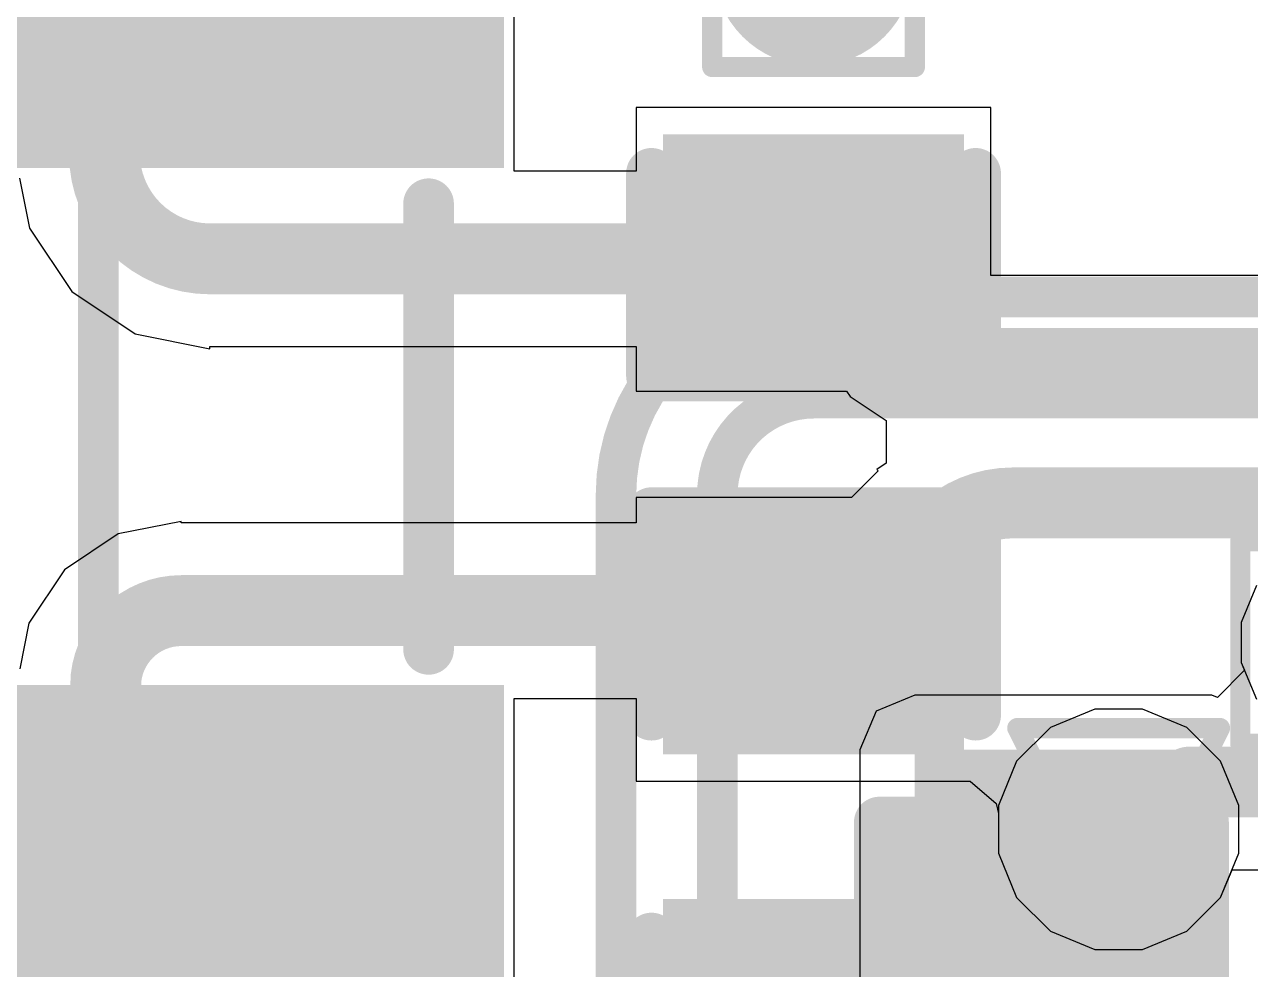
# Model space of a CAD drawing. Header units: inches. Extents: x -6 to 284, y -12 to 154.
# Drawn here: x 32.189 to 35.263, y 1.027 to 3.397 of the extents above; entities that cross this region are included whole.
import ezdxf

# ---------------------------------------------------------------- set-up
doc = ezdxf.new("R2010")
doc.units = ezdxf.units.IN
for name, color, linetype in [('Bottom Layer', 5, 'Continuous'), ('Bottom Overlay', 54, 'Continuous'), ('Bottom Paste', 16, 'Continuous'), ('Bottom Solder', 6, 'Continuous'), ('Drill Drawing', 1, 'Continuous'), ('GND-1', 16, 'Continuous'), ('GND-2', 90, 'Continuous'), ('GND-3', 216, 'Continuous'), ('GND-4', 54, 'Continuous'), ('PWR-1', 156, 'Continuous'), ('PWR-2', 130, 'Continuous'), ('Signal L1', 76, 'Continuous'), ('Signal L2', 6, 'Continuous'), ('Top Layer', 1, 'Continuous'), ('Top Overlay', 2, 'Continuous'), ('Top Paste', 8, 'Continuous'), ('Top Solder', 216, 'Continuous'), ('Via Holes', 16, 'Continuous')]:
    doc.layers.add(name, color=color, linetype=linetype)

# ---------------------------------------------------------------- blocks, each defined once
blk = doc.blocks.new('SMD3215_2P_B_124')
at = {"layer": 'Bottom Layer'}
for points in [[(-1.75000285, 0.8999994699999999), (-0.75000231, 0.8999994699999999), (-0.75000231, -0.8999994699999999), (-1.75000285, -0.8999994699999999)], [(0.75000231, 0.8999994699999999), (1.75000285, 0.8999994699999999), (1.75000285, -0.8999994699999999), (0.75000231, -0.8999994699999999)]]:
    blk.add_hatch(color=5, dxfattribs=at).paths.add_polyline_path(points)
at = {"layer": 'Bottom Paste'}
for points in [[(-1.75000285, 0.8999994699999999), (-0.75000231, 0.8999994699999999), (-0.75000231, -0.8999994699999999), (-1.75000285, -0.8999994699999999)], [(0.75000231, 0.8999994699999999), (1.75000285, 0.8999994699999999), (1.75000285, -0.8999994699999999), (0.75000231, -0.8999994699999999)]]:
    blk.add_hatch(color=16, dxfattribs=at).paths.add_polyline_path(points)
at = {"layer": 'Bottom Solder'}
for points in [[(-1.85160285, 1.00159947), (-0.6484023099999999, 1.00159947), (-0.6484023099999999, -1.00159947), (-1.85160285, -1.00159947)], [(0.6484023099999999, 1.00159947), (1.85160285, 1.00159947), (1.85160285, -1.00159947), (0.6484023099999999, -1.00159947)]]:
    blk.add_hatch(color=6, dxfattribs=at).paths.add_polyline_path(points)
at = {"layer": 'Bottom Overlay'}
for points in [[(-0.5588, 0.8128, 0.127, 0.127, 0), (0.5588, 0.8128, 0.127, 0.127, 0)], [(-0.5588, -0.8128, 0.127, 0.127, 0), (0.5588, -0.8128, 0.127, 0.127, 0)]]:
    blk.add_lwpolyline(points, format="xyseb", dxfattribs=at)
for points in [[(-0.5905499999999999, 0.8128, 0.0635, 0.0635, 1), (-0.52705, 0.8128, 0.0635, 0.0635, 1)], [(0.52705, 0.8128, 0.0635, 0.0635, 1), (0.5905499999999999, 0.8128, 0.0635, 0.0635, 1)], [(-0.5905499999999999, -0.8128, 0.0635, 0.0635, 1), (-0.52705, -0.8128, 0.0635, 0.0635, 1)], [(0.52705, -0.8128, 0.0635, 0.0635, 1), (0.5905499999999999, -0.8128, 0.0635, 0.0635, 1)]]:
    blk.add_lwpolyline(points, format="xyseb", close=True, dxfattribs=at)
blk = doc.blocks.new('C___0402_455')
at = {"layer": 'Top Layer'}
for points in [[(-0.6985, -0.3175), (-0.6985, 0.3174999999999999), (-0.2413000000000001, 0.3175), (-0.2412999999999999, -0.3174999999999999)], [(0.2413000000000001, -0.3175), (0.2412999999999999, 0.3174999999999999), (0.6985, 0.3175), (0.6985, -0.3174999999999999)]]:
    blk.add_hatch(color=1, dxfattribs=at).paths.add_polyline_path(points)
at = {"layer": 'Top Paste'}
for points in [[(-0.6985, -0.3175), (-0.6985, 0.3174999999999999), (-0.2413000000000001, 0.3175), (-0.2412999999999999, -0.3174999999999999)], [(0.2413000000000001, -0.3175), (0.2412999999999999, 0.3174999999999999), (0.6985, 0.3175), (0.6985, -0.3174999999999999)]]:
    blk.add_hatch(color=8, dxfattribs=at).paths.add_polyline_path(points)
at = {"layer": 'Top Solder'}
for points in [[(-0.7584998799999999, -0.3774998800000001), (-0.7584998799999999, 0.3774998799999999), (-0.1813001200000001, 0.3774998800000001), (-0.1813001199999999, -0.3774998799999999)], [(0.1813001200000001, -0.3774998800000001), (0.1813001199999999, 0.3774998799999999), (0.7584998799999999, 0.3774998800000001), (0.7584998799999999, -0.3774998799999999)]]:
    blk.add_hatch(color=216, dxfattribs=at).paths.add_polyline_path(points)
at = {"layer": 'Top Overlay'}
for points in [[(-0.2794, 0.4064, 0.127, 0.127, 0), (-0.7874, 0.4064, 0.127, 0.127, 0)], [(-0.7874, -0.4064, 0.127, 0.127, 0), (-0.7874, 0.4064, 0.127, 0.127, 0)], [(0.7874, 0.4064, 0.127, 0.127, 0), (0.2794, 0.4064, 0.127, 0.127, 0)], [(0.7874, -0.4064, 0.127, 0.127, 0), (0.7874, 0.4064, 0.127, 0.127, 0)], [(-0.2794, -0.4064, 0.127, 0.127, 0), (-0.7874, -0.4064, 0.127, 0.127, 0)], [(0.7874, -0.4064, 0.127, 0.127, 0), (0.2794, -0.4064, 0.127, 0.127, 0)]]:
    blk.add_lwpolyline(points, format="xyseb", dxfattribs=at)
for points in [[(-0.8191499999999999, 0.4064, 0.0635, 0.0635, 1), (-0.7556499999999999, 0.4064, 0.0635, 0.0635, 1)], [(-0.8191499999999999, 0.4064, 0.0635, 0.0635, 1), (-0.7556499999999999, 0.4064, 0.0635, 0.0635, 1)], [(-0.31115, 0.4064, 0.0635, 0.0635, 1), (-0.24765, 0.4064, 0.0635, 0.0635, 1)], [(0.24765, 0.4064, 0.0635, 0.0635, 1), (0.31115, 0.4064, 0.0635, 0.0635, 1)], [(0.7556499999999999, 0.4064, 0.0635, 0.0635, 1), (0.8191499999999999, 0.4064, 0.0635, 0.0635, 1)], [(0.7556499999999999, 0.4064, 0.0635, 0.0635, 1), (0.8191499999999999, 0.4064, 0.0635, 0.0635, 1)], [(-0.8191499999999999, -0.4064, 0.0635, 0.0635, 1), (-0.7556499999999999, -0.4064, 0.0635, 0.0635, 1)], [(-0.8191499999999999, -0.4064, 0.0635, 0.0635, 1), (-0.7556499999999999, -0.4064, 0.0635, 0.0635, 1)], [(-0.31115, -0.4064, 0.0635, 0.0635, 1), (-0.24765, -0.4064, 0.0635, 0.0635, 1)], [(0.24765, -0.4064, 0.0635, 0.0635, 1), (0.31115, -0.4064, 0.0635, 0.0635, 1)], [(0.7556499999999999, -0.4064, 0.0635, 0.0635, 1), (0.8191499999999999, -0.4064, 0.0635, 0.0635, 1)], [(0.7556499999999999, -0.4064, 0.0635, 0.0635, 1), (0.8191499999999999, -0.4064, 0.0635, 0.0635, 1)]]:
    blk.add_lwpolyline(points, format="xyseb", close=True, dxfattribs=at)
blk = doc.blocks.new('C___0402_B_462')
at = {"layer": 'Bottom Layer'}
for points in [[(-0.2413, 0.3175), (-0.2412999999999999, -0.3175), (-0.6985, -0.3175), (-0.6985, 0.3175)], [(0.6985, 0.3175), (0.6985, -0.3175), (0.2413, -0.3175), (0.2412999999999999, 0.3175)]]:
    blk.add_hatch(color=5, dxfattribs=at).paths.add_polyline_path(points)
at = {"layer": 'Bottom Paste'}
for points in [[(-0.2413, 0.3175), (-0.2412999999999999, -0.3175), (-0.6985, -0.3175), (-0.6985, 0.3175)], [(0.6985, 0.3175), (0.6985, -0.3175), (0.2413, -0.3175), (0.2412999999999999, 0.3175)]]:
    blk.add_hatch(color=16, dxfattribs=at).paths.add_polyline_path(points)
at = {"layer": 'Bottom Solder'}
for points in [[(-0.18130012, 0.37749988), (-0.18130012, -0.37749988), (-0.7584998799999999, -0.37749988), (-0.7584998799999999, 0.37749988)], [(0.7584998799999999, 0.37749988), (0.7584998799999999, -0.37749988), (0.18130012, -0.37749988), (0.18130012, 0.37749988)]]:
    blk.add_hatch(color=6, dxfattribs=at).paths.add_polyline_path(points)
at = {"layer": 'Bottom Overlay'}
for points in [[(-0.2794, 0.4064, 0.127, 0.127, 0), (-0.7874, 0.4064, 0.127, 0.127, 0)], [(-0.7874, -0.4064, 0.127, 0.127, 0), (-0.7874, 0.4064, 0.127, 0.127, 0)], [(0.7874, 0.4064, 0.127, 0.127, 0), (0.2794, 0.4064, 0.127, 0.127, 0)], [(0.7874, -0.4064, 0.127, 0.127, 0), (0.7874, 0.4064, 0.127, 0.127, 0)], [(-0.2794, -0.4064, 0.127, 0.127, 0), (-0.7874, -0.4064, 0.127, 0.127, 0)], [(0.7874, -0.4064, 0.127, 0.127, 0), (0.2794, -0.4064, 0.127, 0.127, 0)]]:
    blk.add_lwpolyline(points, format="xyseb", dxfattribs=at)
for points in [[(-0.8191499999999999, 0.4064, 0.0635, 0.0635, 1), (-0.7556499999999999, 0.4064, 0.0635, 0.0635, 1)], [(-0.8191499999999999, 0.4064, 0.0635, 0.0635, 1), (-0.7556499999999999, 0.4064, 0.0635, 0.0635, 1)], [(-0.31115, 0.4064, 0.0635, 0.0635, 1), (-0.24765, 0.4064, 0.0635, 0.0635, 1)], [(0.24765, 0.4064, 0.0635, 0.0635, 1), (0.31115, 0.4064, 0.0635, 0.0635, 1)], [(0.7556499999999999, 0.4064, 0.0635, 0.0635, 1), (0.8191499999999999, 0.4064, 0.0635, 0.0635, 1)], [(0.7556499999999999, 0.4064, 0.0635, 0.0635, 1), (0.8191499999999999, 0.4064, 0.0635, 0.0635, 1)], [(-0.8191499999999999, -0.4064, 0.0635, 0.0635, 1), (-0.7556499999999999, -0.4064, 0.0635, 0.0635, 1)], [(-0.8191499999999999, -0.4064, 0.0635, 0.0635, 1), (-0.7556499999999999, -0.4064, 0.0635, 0.0635, 1)], [(-0.31115, -0.4064, 0.0635, 0.0635, 1), (-0.24765, -0.4064, 0.0635, 0.0635, 1)], [(0.24765, -0.4064, 0.0635, 0.0635, 1), (0.31115, -0.4064, 0.0635, 0.0635, 1)], [(0.7556499999999999, -0.4064, 0.0635, 0.0635, 1), (0.8191499999999999, -0.4064, 0.0635, 0.0635, 1)], [(0.7556499999999999, -0.4064, 0.0635, 0.0635, 1), (0.8191499999999999, -0.4064, 0.0635, 0.0635, 1)]]:
    blk.add_lwpolyline(points, format="xyseb", close=True, dxfattribs=at)
blk = doc.blocks.new('C___0402_B_463')
at = {"layer": 'Bottom Layer'}
for points in [[(-0.2413, 0.3175), (-0.2412999999999999, -0.3175), (-0.6985, -0.3175), (-0.6985, 0.3175)], [(0.6985, 0.3175), (0.6985, -0.3175), (0.2413, -0.3175), (0.2412999999999999, 0.3175)]]:
    blk.add_hatch(color=5, dxfattribs=at).paths.add_polyline_path(points)
at = {"layer": 'Bottom Paste'}
for points in [[(-0.2413, 0.3175), (-0.2412999999999999, -0.3175), (-0.6985, -0.3175), (-0.6985, 0.3175)], [(0.6985, 0.3175), (0.6985, -0.3175), (0.2413, -0.3175), (0.2412999999999999, 0.3175)]]:
    blk.add_hatch(color=16, dxfattribs=at).paths.add_polyline_path(points)
at = {"layer": 'Bottom Solder'}
for points in [[(-0.18130012, 0.37749988), (-0.18130012, -0.37749988), (-0.7584998799999999, -0.37749988), (-0.7584998799999999, 0.37749988)], [(0.7584998799999999, 0.37749988), (0.7584998799999999, -0.37749988), (0.18130012, -0.37749988), (0.18130012, 0.37749988)]]:
    blk.add_hatch(color=6, dxfattribs=at).paths.add_polyline_path(points)
at = {"layer": 'Bottom Overlay'}
for points in [[(-0.7874, 0.4064, 0.127, 0.127, 0), (-0.2794, 0.4064, 0.127, 0.127, 0)], [(-0.7874, 0.4064, 0.127, 0.127, 0), (-0.7874, -0.4064, 0.127, 0.127, 0)], [(0.2794, 0.4064, 0.127, 0.127, 0), (0.7874, 0.4064, 0.127, 0.127, 0)], [(0.7874, 0.4064, 0.127, 0.127, 0), (0.7874, -0.4064, 0.127, 0.127, 0)], [(-0.7874, -0.4064, 0.127, 0.127, 0), (-0.2794, -0.4064, 0.127, 0.127, 0)], [(0.2794, -0.4064, 0.127, 0.127, 0), (0.7874, -0.4064, 0.127, 0.127, 0)]]:
    blk.add_lwpolyline(points, format="xyseb", dxfattribs=at)
for points in [[(-0.8191499999999999, 0.4064, 0.0635, 0.0635, 1), (-0.7556499999999999, 0.4064, 0.0635, 0.0635, 1)], [(-0.8191499999999999, 0.4064, 0.0635, 0.0635, 1), (-0.7556499999999999, 0.4064, 0.0635, 0.0635, 1)], [(-0.31115, 0.4064, 0.0635, 0.0635, 1), (-0.24765, 0.4064, 0.0635, 0.0635, 1)], [(0.24765, 0.4064, 0.0635, 0.0635, 1), (0.31115, 0.4064, 0.0635, 0.0635, 1)], [(0.7556499999999999, 0.4064, 0.0635, 0.0635, 1), (0.8191499999999999, 0.4064, 0.0635, 0.0635, 1)], [(0.7556499999999999, 0.4064, 0.0635, 0.0635, 1), (0.8191499999999999, 0.4064, 0.0635, 0.0635, 1)], [(-0.8191499999999999, -0.4064, 0.0635, 0.0635, 1), (-0.7556499999999999, -0.4064, 0.0635, 0.0635, 1)], [(-0.8191499999999999, -0.4064, 0.0635, 0.0635, 1), (-0.7556499999999999, -0.4064, 0.0635, 0.0635, 1)], [(-0.31115, -0.4064, 0.0635, 0.0635, 1), (-0.24765, -0.4064, 0.0635, 0.0635, 1)], [(0.24765, -0.4064, 0.0635, 0.0635, 1), (0.31115, -0.4064, 0.0635, 0.0635, 1)], [(0.7556499999999999, -0.4064, 0.0635, 0.0635, 1), (0.8191499999999999, -0.4064, 0.0635, 0.0635, 1)], [(0.7556499999999999, -0.4064, 0.0635, 0.0635, 1), (0.8191499999999999, -0.4064, 0.0635, 0.0635, 1)]]:
    blk.add_lwpolyline(points, format="xyseb", close=True, dxfattribs=at)

msp = doc.modelspace()

# ---------------------------------------------------------------- hatches: boundary and pattern name
at = {"layer": 'Bottom Layer'}
h = msp.add_hatch(color=5, dxfattribs=at)
edge = h.paths.add_edge_path()
edge.add_arc((34.16765836, 3.54399342), 0.1499997, 0, 360)
h = msp.add_hatch(color=5, dxfattribs=at)
edge = h.paths.add_edge_path()
edge.add_arc((34.93259206, 1.37810494), 0.1999996, 0, 360)
at = {"layer": 'Bottom Solder'}
h = msp.add_hatch(color=6, dxfattribs=at)
edge = h.paths.add_edge_path()
edge.add_arc((34.16765836, 3.54399342), 0.2515997, 0, 360)
at = {"layer": 'GND-1'}
h = msp.add_hatch(color=16, dxfattribs=at)
edge = h.paths.add_edge_path()
edge.add_arc((34.93259206, 1.37810494), 0.1999996, 0, 360)
at = {"layer": 'GND-2'}
h = msp.add_hatch(color=90, dxfattribs=at)
edge = h.paths.add_edge_path()
edge.add_arc((34.93259206, 1.37810494), 0.1999996, 0, 360)
at = {"layer": 'GND-3'}
h = msp.add_hatch(color=216, dxfattribs=at)
edge = h.paths.add_edge_path()
edge.add_arc((34.93259206, 1.37810494), 0.1999996, 0, 360)
at = {"layer": 'GND-4'}
h = msp.add_hatch(color=54, dxfattribs=at)
edge = h.paths.add_edge_path()
edge.add_arc((34.16765836, 3.54399342), 0.1499997, 0, 360)
h = msp.add_hatch(color=54, dxfattribs=at)
edge = h.paths.add_edge_path()
edge.add_arc((34.93259206, 1.37810494), 0.1999996, 0, 360)
at = {"layer": 'PWR-1'}
h = msp.add_hatch(color=156, dxfattribs=at)
edge = h.paths.add_edge_path()
edge.add_arc((34.93259206, 1.37810494), 0.1999996, 0, 360)
at = {"layer": 'PWR-2'}
h = msp.add_hatch(color=130, dxfattribs=at)
edge = h.paths.add_edge_path()
edge.add_arc((34.93259206, 1.37810494), 0.1999996, 0, 360)
at = {"layer": 'Signal L1'}
h = msp.add_hatch(color=76, dxfattribs=at)
edge = h.paths.add_edge_path()
edge.add_arc((34.93259206, 1.37810494), 0.1999996, 0, 360)
at = {"layer": 'Signal L2'}
h = msp.add_hatch(color=6, dxfattribs=at)
edge = h.paths.add_edge_path()
edge.add_arc((34.16765836, 3.54399342), 0.1499997, 0, 360)
h = msp.add_hatch(color=6, dxfattribs=at)
edge = h.paths.add_edge_path()
edge.add_arc((34.93259206, 1.37810494), 0.1999996, 0, 360)
at = {"layer": 'Top Layer'}
msp.add_hatch(color=1, dxfattribs=at).paths.add_polyline_path([(34.42156438, 0.8503412), (35.16602822, 0.8503412), (35.16602822, 1.57756352), (34.42156438, 1.57756352)])
h = msp.add_hatch(color=1, dxfattribs=at)
edge = h.paths.add_edge_path()
edge.add_arc((34.93259206, 1.37810494), 0.1999996, 0, 360)
at = {"layer": 'Via Holes'}
h = msp.add_hatch(color=7, dxfattribs=at)
edge = h.paths.add_edge_path()
edge.add_arc((34.93259206, 1.37810494), 0.0999998, 0, 360)

# ---------------------------------------------------------------- linework, layer by layer
at = {"layer": 'Bottom Layer'}
for p, q in [((33.41665655999999, 3.02896524), (33.41665655999999, 4.265294999999999)), ((34.61215836, 3.18839342), (33.72315836, 3.18839342)), ((33.72315836, 3.18839342), (33.72315836, 3.02896524)), ((34.61215836, 2.76691852), (34.61215836, 3.18839342)), ((33.72315836, 3.02896524), (33.41665655999999, 3.02896524)), ((32.17669714, 3.011297), (32.20163486, 2.88592768)), ((32.20163486, 2.88592768), (32.30782464, 2.72700242)), ((35.44024915999999, 2.76691852), (34.61215836, 2.76691852)), ((32.30782464, 2.72700242), (32.4667499, 2.62081264)), ((32.4667499, 2.62081264), (32.6542146, 2.5835229)), ((32.6542146, 2.5835229), (32.6542146, 2.58870704)), ((32.6542146, 2.58870704), (33.72315836, 2.58870704)), ((33.72315836, 2.58870704), (33.72315836, 2.47719342)), ((33.72315836, 2.47719342), (34.25046998, 2.47719342)), ((34.25046998, 2.47719342), (34.25938283999999, 2.46385334)), ((34.25938283999999, 2.46385334), (34.34963157999999, 2.4035512)), ((34.34963157999999, 2.4035512), (34.34963157999999, 2.29663244)), ((34.32950462, 2.27724716), (34.26275088, 2.21049342)), ((34.34963157999999, 2.29663244), (34.32594607999999, 2.28080824)), ((34.32594607999999, 2.28080824), (34.32950462, 2.27724716)), ((34.26275088, 2.21049342), (33.72315836, 2.21049342)), ((33.72315836, 2.21049342), (33.72315836, 2.1468334)), ((32.58243674, 2.1505545), (32.42408806, 2.11905596)), ((32.58243674, 2.1468334), (32.58243674, 2.1505545)), ((33.72315836, 2.1468334), (32.58243674, 2.1468334)), ((32.42408806, 2.11905596), (32.28984652, 2.0293584)), ((32.28984652, 2.0293584), (32.20014896, 1.89511686)), ((32.20014896, 1.89511686), (32.17732197999999, 1.78037744)), ((33.41665655999999, 0.5112918399999999), (33.41665655999999, 1.7065752)), ((33.41665655999999, 1.7065752), (33.72315836, 1.7065752)), ((33.72315836, 1.7065752), (33.72315836, 1.49929342)), ((33.72315836, 1.49929342), (34.56011375999999, 1.49929342)), ((34.56011375999999, 1.49929342), (34.62521142, 1.4430883)), ((34.62521142, 1.4430883), (34.63099246, 1.41819376)), ((34.63099246, 1.41819376), (34.63099246, 1.31811268)), ((34.63099246, 1.31811268), (34.67690803999999, 1.207262)), ((35.18827608, 1.207262), (35.21702126, 1.27665988)), ((35.21702126, 1.27665988), (35.44024915999999, 1.27665988)), ((34.67690803999999, 1.207262), (34.76174912, 1.12242092)), ((35.103435, 1.12242092), (35.18827608, 1.207262)), ((34.76174912, 1.12242092), (34.8725998, 1.07650534)), ((34.99258432, 1.07650534), (35.103435, 1.12242092)), ((34.8725998, 1.07650534), (34.99258432, 1.07650534))]:
    msp.add_line(p, q, dxfattribs=at)
for points in [[(32.38965836, 3.07339238, 0.1778, 0.1778, 0), (32.38965836, 3.625596, 0.1778, 0.1778, 0)], [(32.6542146, 2.80883614, 0.1778, 0.1778, -0.4142135623730951), (32.38965836, 3.07339238, 0.1778, 0.1778, 0)], [(34.14370108, 2.80883614, 0.1778, 0.1778, 0), (34.16765836, 2.83279342, 0.1778, 0.1778, 0)], [(32.6542146, 2.80883614, 0.1778, 0.1778, 0), (34.29610108, 2.80883614, 0.1778, 0.1778, 0)], [(34.16765836, 2.80739342, 0.1778, 0.1778, 0), (34.3829259, 2.66769342, 0.1778, 0.1778, 0)], [(34.3829259, 2.66769342, 0.1778, 0.1778, 0), (34.38292843999999, 2.66769342, 0.1778, 0.1778, 0)], [(34.60292292, 2.54678942, 0.1778, 0.1778, -0.2566809870338942), (34.38292843999999, 2.66769342, 0.1778, 0.1778, 0)], [(34.60292292, 2.54678942, 0.1778, 0.1778, 0), (35.96724836, 2.54678942, 0.1778, 0.1778, 0)], [(34.48548094, 2.121916, 0.1778, 0.1778, -0.1984547736452447), (34.6666947, 2.19679012, 0.1778, 0.1778, 0)], [(34.6666947, 2.19679012, 0.1778, 0.1778, 0), (35.96724836, 2.19679012, 0.1778, 0.1778, 0)], [(34.16765836, 1.80409342, 0.1778, 0.1778, 0), (34.4851609, 2.12159596, 0.1778, 0.1778, 0)], [(34.4851609, 2.12159596, 0.1778, 0.1778, -0.0004402161538263342), (34.48548094, 2.121916, 0.1778, 0.1778, 0)], [(32.39359028, 1.7570958, 0.1778, 0.1778, -0.3831447121241688), (32.58243674, 1.9267043, 0.1778, 0.1778, 0)], [(32.58243674, 1.9267043, 0.1778, 0.1778, 0), (34.04504748, 1.9267043, 0.1778, 0.1778, 0)], [(34.04504748, 1.9267043, 0.1778, 0.1778, 0), (34.16765836, 1.80409342, 0.1778, 0.1778, 0)], [(32.39227456, 1.54939238, 0.1778, 0.1778, 0), (32.39359282, 1.7570958, 0.1778, 0.1778, 0)], [(32.38965836, 1.13829084, 0.1778, 0.1778, 0), (32.39227456, 1.54939238, 0.1778, 0.1778, 0)], [(34.99271894, 1.37810494, 0.1778, 0.1778, 0), (35.11140298, 1.49678898, 0.1778, 0.1778, 0)], [(35.11140298, 1.49678898, 0.1778, 0.1778, 0), (35.96724836, 1.49678898, 0.1778, 0.1778, 0)], [(34.93259206, 1.37810494, 0.1778, 0.1778, 0), (34.99271894, 1.37810494, 0.1778, 0.1778, 0)]]:
    msp.add_lwpolyline(points, format="xyseb", dxfattribs=at)
for points in [[(32.34520836, 3.07339238, 0.08889999999999999, 0.08889999999999999, 1), (32.43410836, 3.07339238, 0.08889999999999999, 0.08889999999999999, 1)], [(32.34520836, 3.07339238, 0.08889999999999999, 0.08889999999999999, 1), (32.43410836, 3.07339238, 0.08889999999999999, 0.08889999999999999, 1)], [(34.12320836, 2.83279342, 0.08889999999999999, 0.08889999999999999, 1), (34.21210835999999, 2.83279342, 0.08889999999999999, 0.08889999999999999, 1)], [(32.6097646, 2.80883614, 0.08889999999999999, 0.08889999999999999, 1), (32.6986646, 2.80883614, 0.08889999999999999, 0.08889999999999999, 1)], [(32.6097646, 2.80883614, 0.08889999999999999, 0.08889999999999999, 1), (32.6986646, 2.80883614, 0.08889999999999999, 0.08889999999999999, 1)], [(34.09925108, 2.80883614, 0.08889999999999999, 0.08889999999999999, 1), (34.18815108, 2.80883614, 0.08889999999999999, 0.08889999999999999, 1)], [(34.12320836, 2.80739342, 0.08889999999999999, 0.08889999999999999, 1), (34.21210835999999, 2.80739342, 0.08889999999999999, 0.08889999999999999, 1)], [(34.25165108, 2.80883614, 0.08889999999999999, 0.08889999999999999, 1), (34.34055108, 2.80883614, 0.08889999999999999, 0.08889999999999999, 1)], [(34.3384759, 2.66769342, 0.08889999999999999, 0.08889999999999999, 1), (34.4273759, 2.66769342, 0.08889999999999999, 0.08889999999999999, 1)], [(34.3384759, 2.66769342, 0.08889999999999999, 0.08889999999999999, 1), (34.4273759, 2.66769342, 0.08889999999999999, 0.08889999999999999, 1)], [(34.33847844, 2.66769342, 0.08889999999999999, 0.08889999999999999, 1), (34.42737844, 2.66769342, 0.08889999999999999, 0.08889999999999999, 1)], [(34.33847844, 2.66769342, 0.08889999999999999, 0.08889999999999999, 1), (34.42737844, 2.66769342, 0.08889999999999999, 0.08889999999999999, 1)], [(34.55847292, 2.54678942, 0.08889999999999999, 0.08889999999999999, 1), (34.64737292, 2.54678942, 0.08889999999999999, 0.08889999999999999, 1)], [(34.55847292, 2.54678942, 0.08889999999999999, 0.08889999999999999, 1), (34.64737292, 2.54678942, 0.08889999999999999, 0.08889999999999999, 1)], [(34.6222447, 2.19679012, 0.08889999999999999, 0.08889999999999999, 1), (34.7111447, 2.19679012, 0.08889999999999999, 0.08889999999999999, 1)], [(34.6222447, 2.19679012, 0.08889999999999999, 0.08889999999999999, 1), (34.7111447, 2.19679012, 0.08889999999999999, 0.08889999999999999, 1)], [(34.4407109, 2.12159596, 0.08889999999999999, 0.08889999999999999, 1), (34.52961089999999, 2.12159596, 0.08889999999999999, 0.08889999999999999, 1)], [(34.4407109, 2.12159596, 0.08889999999999999, 0.08889999999999999, 1), (34.52961089999999, 2.12159596, 0.08889999999999999, 0.08889999999999999, 1)], [(34.44103094, 2.121916, 0.08889999999999999, 0.08889999999999999, 1), (34.52993094, 2.121916, 0.08889999999999999, 0.08889999999999999, 1)], [(34.44103094, 2.121916, 0.08889999999999999, 0.08889999999999999, 1), (34.52993094, 2.121916, 0.08889999999999999, 0.08889999999999999, 1)], [(32.53798674, 1.9267043, 0.08889999999999999, 0.08889999999999999, 1), (32.62688674, 1.9267043, 0.08889999999999999, 0.08889999999999999, 1)], [(32.53798674, 1.9267043, 0.08889999999999999, 0.08889999999999999, 1), (32.62688674, 1.9267043, 0.08889999999999999, 0.08889999999999999, 1)], [(34.00059748, 1.9267043, 0.08889999999999999, 0.08889999999999999, 1), (34.08949748, 1.9267043, 0.08889999999999999, 0.08889999999999999, 1)], [(34.00059748, 1.9267043, 0.08889999999999999, 0.08889999999999999, 1), (34.08949748, 1.9267043, 0.08889999999999999, 0.08889999999999999, 1)], [(34.12320836, 1.80409342, 0.08889999999999999, 0.08889999999999999, 1), (34.21210835999999, 1.80409342, 0.08889999999999999, 0.08889999999999999, 1)], [(34.12320836, 1.80409342, 0.08889999999999999, 0.08889999999999999, 1), (34.21210835999999, 1.80409342, 0.08889999999999999, 0.08889999999999999, 1)], [(32.34914028, 1.7570958, 0.08889999999999999, 0.08889999999999999, 1), (32.43804028, 1.7570958, 0.08889999999999999, 0.08889999999999999, 1)], [(32.34914282, 1.7570958, 0.08889999999999999, 0.08889999999999999, 1), (32.43804282, 1.7570958, 0.08889999999999999, 0.08889999999999999, 1)], [(32.34782456, 1.54939238, 0.08889999999999999, 0.08889999999999999, 1), (32.43672456, 1.54939238, 0.08889999999999999, 0.08889999999999999, 1)], [(32.34782456, 1.54939238, 0.08889999999999999, 0.08889999999999999, 1), (32.43672456, 1.54939238, 0.08889999999999999, 0.08889999999999999, 1)], [(35.06695298, 1.49678898, 0.08889999999999999, 0.08889999999999999, 1), (35.15585298, 1.49678898, 0.08889999999999999, 0.08889999999999999, 1)], [(35.06695298, 1.49678898, 0.08889999999999999, 0.08889999999999999, 1), (35.15585298, 1.49678898, 0.08889999999999999, 0.08889999999999999, 1)], [(34.88814206, 1.37810494, 0.08889999999999999, 0.08889999999999999, 1), (34.97704206, 1.37810494, 0.08889999999999999, 0.08889999999999999, 1)], [(34.94826894, 1.37810494, 0.08889999999999999, 0.08889999999999999, 1), (35.03716894, 1.37810494, 0.08889999999999999, 0.08889999999999999, 1)], [(34.94826894, 1.37810494, 0.08889999999999999, 0.08889999999999999, 1), (35.03716894, 1.37810494, 0.08889999999999999, 0.08889999999999999, 1)], [(32.34520836, 1.13829084, 0.08889999999999999, 0.08889999999999999, 1), (32.43410836, 1.13829084, 0.08889999999999999, 0.08889999999999999, 1)]]:
    msp.add_lwpolyline(points, format="xyseb", close=True, dxfattribs=at)
at = {"layer": 'Drill Drawing'}
for points in [[(33.91365836, 3.28999342, 0.0508, 0.0508, 0), (33.91365836, 3.79799342, 0.0508, 0.0508, 0)], [(34.42165836, 3.28999342, 0.0508, 0.0508, 0), (34.42165836, 3.79799342, 0.0508, 0.0508, 0)], [(33.91365836, 3.28999342, 0.0508, 0.0508, 0), (34.42165836, 3.28999342, 0.0508, 0.0508, 0)], [(35.23773242, 2.10078828, 0.0508, 0.0508, 0), (35.74573242, 2.10078828, 0.0508, 0.0508, 0)], [(35.23773242, 1.59278828, 0.0508, 0.0508, 0), (35.23773242, 2.10078828, 0.0508, 0.0508, 0)], [(34.67859206, 1.63210494, 0.0508, 0.0508, 0), (35.18659206, 1.63210494, 0.0508, 0.0508, 0)], [(34.67859206, 1.63210494, 0.0508, 0.0508, 0), (34.93259206, 1.12410494, 0.0508, 0.0508, 0)], [(34.93259206, 1.12410494, 0.0508, 0.0508, 0), (35.18659206, 1.63210494, 0.0508, 0.0508, 0)], [(35.23773242, 1.59278828, 0.0508, 0.0508, 0), (35.74573242, 1.59278828, 0.0508, 0.0508, 0)]]:
    msp.add_lwpolyline(points, format="xyseb", dxfattribs=at)
for points in [[(33.90095836, 3.28999342, 0.0254, 0.0254, 1), (33.92635835999999, 3.28999342, 0.0254, 0.0254, 1)], [(33.90095836, 3.28999342, 0.0254, 0.0254, 1), (33.92635835999999, 3.28999342, 0.0254, 0.0254, 1)], [(34.40895836, 3.28999342, 0.0254, 0.0254, 1), (34.43435836, 3.28999342, 0.0254, 0.0254, 1)], [(34.40895836, 3.28999342, 0.0254, 0.0254, 1), (34.43435836, 3.28999342, 0.0254, 0.0254, 1)], [(35.22503242, 2.10078828, 0.0254, 0.0254, 1), (35.25043242, 2.10078828, 0.0254, 0.0254, 1)], [(35.22503242, 2.10078828, 0.0254, 0.0254, 1), (35.25043242, 2.10078828, 0.0254, 0.0254, 1)], [(34.66589206, 1.63210494, 0.0254, 0.0254, 1), (34.69129205999999, 1.63210494, 0.0254, 0.0254, 1)], [(34.66589206, 1.63210494, 0.0254, 0.0254, 1), (34.69129205999999, 1.63210494, 0.0254, 0.0254, 1)], [(35.17389206, 1.63210494, 0.0254, 0.0254, 1), (35.19929206, 1.63210494, 0.0254, 0.0254, 1)], [(35.17389206, 1.63210494, 0.0254, 0.0254, 1), (35.19929206, 1.63210494, 0.0254, 0.0254, 1)], [(35.22503242, 1.59278828, 0.0254, 0.0254, 1), (35.25043242, 1.59278828, 0.0254, 0.0254, 1)], [(35.22503242, 1.59278828, 0.0254, 0.0254, 1), (35.25043242, 1.59278828, 0.0254, 0.0254, 1)], [(34.91989206, 1.12410494, 0.0254, 0.0254, 1), (34.94529206, 1.12410494, 0.0254, 0.0254, 1)], [(34.91989206, 1.12410494, 0.0254, 0.0254, 1), (34.94529206, 1.12410494, 0.0254, 0.0254, 1)]]:
    msp.add_lwpolyline(points, format="xyseb", close=True, dxfattribs=at)
at = {"layer": 'GND-1'}
for p, q in [((35.27843592, 1.98930768), (35.24013272, 1.8968339)), ((35.24013272, 1.8968339), (35.24013272, 1.79674266)), ((35.24013272, 1.79674266), (35.27843592, 1.70426888)), ((34.8725998, 1.67970454), (34.76174912, 1.63378896)), ((34.99258432, 1.67970454), (34.8725998, 1.67970454)), ((35.103435, 1.63378896), (34.99258432, 1.67970454)), ((34.76174912, 1.63378896), (34.67690803999999, 1.54894788)), ((35.18827608, 1.54894788), (35.103435, 1.63378896)), ((34.67690803999999, 1.54894788), (34.63099246, 1.4380972)), ((35.23419165999999, 1.4380972), (35.18827608, 1.54894788)), ((34.63099246, 1.4380972), (34.63099246, 1.31811268)), ((35.23419165999999, 1.31811268), (35.23419165999999, 1.4380972)), ((34.63099246, 1.31811268), (34.67690803999999, 1.207262)), ((35.18827608, 1.207262), (35.23419165999999, 1.31811268)), ((34.67690803999999, 1.207262), (34.76174912, 1.12242092)), ((35.103435, 1.12242092), (35.18827608, 1.207262)), ((34.76174912, 1.12242092), (34.8725998, 1.07650534)), ((34.99258432, 1.07650534), (35.103435, 1.12242092)), ((34.8725998, 1.07650534), (34.99258432, 1.07650534))]:
    msp.add_line(p, q, dxfattribs=at)
at = {"layer": 'GND-2'}
for p, q in [((35.27843592, 1.98930768), (35.24013272, 1.8968339)), ((35.24013272, 1.8968339), (35.24013272, 1.79674266)), ((35.24013272, 1.79674266), (35.27843592, 1.70426888)), ((34.8725998, 1.67970454), (34.76174912, 1.63378896)), ((34.99258432, 1.67970454), (34.8725998, 1.67970454)), ((35.103435, 1.63378896), (34.99258432, 1.67970454)), ((34.76174912, 1.63378896), (34.67690803999999, 1.54894788)), ((35.18827608, 1.54894788), (35.103435, 1.63378896)), ((34.67690803999999, 1.54894788), (34.63099246, 1.4380972)), ((35.23419165999999, 1.4380972), (35.18827608, 1.54894788)), ((34.63099246, 1.4380972), (34.63099246, 1.31811268)), ((35.23419165999999, 1.31811268), (35.23419165999999, 1.4380972)), ((34.63099246, 1.31811268), (34.67690803999999, 1.207262)), ((35.18827608, 1.207262), (35.23419165999999, 1.31811268)), ((34.67690803999999, 1.207262), (34.76174912, 1.12242092)), ((35.103435, 1.12242092), (35.18827608, 1.207262)), ((34.76174912, 1.12242092), (34.8725998, 1.07650534)), ((34.99258432, 1.07650534), (35.103435, 1.12242092)), ((34.8725998, 1.07650534), (34.99258432, 1.07650534))]:
    msp.add_line(p, q, dxfattribs=at)
at = {"layer": 'GND-3'}
for p, q in [((35.27843592, 1.98930768), (35.24013272, 1.8968339)), ((35.24013272, 1.8968339), (35.24013272, 1.79674266)), ((35.24013272, 1.79674266), (35.27843592, 1.70426888)), ((34.8725998, 1.67970454), (34.76174912, 1.63378896)), ((34.99258432, 1.67970454), (34.8725998, 1.67970454)), ((35.103435, 1.63378896), (34.99258432, 1.67970454)), ((34.76174912, 1.63378896), (34.67690803999999, 1.54894788)), ((35.18827608, 1.54894788), (35.103435, 1.63378896)), ((34.67690803999999, 1.54894788), (34.63099246, 1.4380972)), ((35.23419165999999, 1.4380972), (35.18827608, 1.54894788)), ((34.63099246, 1.4380972), (34.63099246, 1.31811268)), ((35.23419165999999, 1.31811268), (35.23419165999999, 1.4380972)), ((34.63099246, 1.31811268), (34.67690803999999, 1.207262)), ((35.18827608, 1.207262), (35.23419165999999, 1.31811268)), ((34.67690803999999, 1.207262), (34.76174912, 1.12242092)), ((35.103435, 1.12242092), (35.18827608, 1.207262)), ((34.76174912, 1.12242092), (34.8725998, 1.07650534)), ((34.99258432, 1.07650534), (35.103435, 1.12242092)), ((34.8725998, 1.07650534), (34.99258432, 1.07650534))]:
    msp.add_line(p, q, dxfattribs=at)
at = {"layer": 'GND-4'}
for p, q in [((35.27843592, 1.98930768), (35.24013272, 1.8968339)), ((35.24013272, 1.8968339), (35.24013272, 1.79674266)), ((35.24013272, 1.79674266), (35.27843592, 1.70426888)), ((34.8725998, 1.67970454), (34.76174912, 1.63378896)), ((34.99258432, 1.67970454), (34.8725998, 1.67970454)), ((35.103435, 1.63378896), (34.99258432, 1.67970454)), ((34.76174912, 1.63378896), (34.67690803999999, 1.54894788)), ((35.18827608, 1.54894788), (35.103435, 1.63378896)), ((34.67690803999999, 1.54894788), (34.63099246, 1.4380972)), ((35.23419165999999, 1.4380972), (35.18827608, 1.54894788)), ((34.63099246, 1.4380972), (34.63099246, 1.31811268)), ((35.23419165999999, 1.31811268), (35.23419165999999, 1.4380972)), ((34.63099246, 1.31811268), (34.67690803999999, 1.207262)), ((35.18827608, 1.207262), (35.23419165999999, 1.31811268)), ((34.67690803999999, 1.207262), (34.76174912, 1.12242092)), ((35.103435, 1.12242092), (35.18827608, 1.207262)), ((34.76174912, 1.12242092), (34.8725998, 1.07650534)), ((34.99258432, 1.07650534), (35.103435, 1.12242092)), ((34.8725998, 1.07650534), (34.99258432, 1.07650534))]:
    msp.add_line(p, q, dxfattribs=at)
at = {"layer": 'PWR-1'}
for p, q in [((35.27843592, 1.98930768), (35.24013272, 1.8968339)), ((35.24013272, 1.8968339), (35.24013272, 1.79674266)), ((35.24013272, 1.79674266), (35.27843592, 1.70426888)), ((34.8725998, 1.67970454), (34.76174912, 1.63378896)), ((34.99258432, 1.67970454), (34.8725998, 1.67970454)), ((35.103435, 1.63378896), (34.99258432, 1.67970454)), ((34.76174912, 1.63378896), (34.67690803999999, 1.54894788)), ((35.18827608, 1.54894788), (35.103435, 1.63378896)), ((34.67690803999999, 1.54894788), (34.63099246, 1.4380972)), ((35.23419165999999, 1.4380972), (35.18827608, 1.54894788)), ((34.63099246, 1.4380972), (34.63099246, 1.31811268)), ((35.23419165999999, 1.31811268), (35.23419165999999, 1.4380972)), ((34.63099246, 1.31811268), (34.67690803999999, 1.207262)), ((35.18827608, 1.207262), (35.23419165999999, 1.31811268)), ((34.67690803999999, 1.207262), (34.76174912, 1.12242092)), ((35.103435, 1.12242092), (35.18827608, 1.207262)), ((34.76174912, 1.12242092), (34.8725998, 1.07650534)), ((34.99258432, 1.07650534), (35.103435, 1.12242092)), ((34.8725998, 1.07650534), (34.99258432, 1.07650534))]:
    msp.add_line(p, q, dxfattribs=at)
at = {"layer": 'PWR-2'}
for p, q in [((35.27843592, 1.98930768), (35.24013272, 1.8968339)), ((35.24013272, 1.8968339), (35.24013272, 1.79674266)), ((35.24013272, 1.79674266), (35.27843592, 1.70426888)), ((34.8725998, 1.67970454), (34.76174912, 1.63378896)), ((34.99258432, 1.67970454), (34.8725998, 1.67970454)), ((35.103435, 1.63378896), (34.99258432, 1.67970454)), ((34.76174912, 1.63378896), (34.67690803999999, 1.54894788)), ((35.18827608, 1.54894788), (35.103435, 1.63378896)), ((34.67690803999999, 1.54894788), (34.63099246, 1.4380972)), ((35.23419165999999, 1.4380972), (35.18827608, 1.54894788)), ((34.63099246, 1.4380972), (34.63099246, 1.31811268)), ((35.23419165999999, 1.31811268), (35.23419165999999, 1.4380972)), ((34.63099246, 1.31811268), (34.67690803999999, 1.207262)), ((35.18827608, 1.207262), (35.23419165999999, 1.31811268)), ((34.67690803999999, 1.207262), (34.76174912, 1.12242092)), ((35.103435, 1.12242092), (35.18827608, 1.207262)), ((34.76174912, 1.12242092), (34.8725998, 1.07650534)), ((34.99258432, 1.07650534), (35.103435, 1.12242092)), ((34.8725998, 1.07650534), (34.99258432, 1.07650534))]:
    msp.add_line(p, q, dxfattribs=at)
at = {"layer": 'Signal L1'}
for points in [[(33.0565887, 3.28723752, 0.1016, 0.1016, 0), (33.0565887, 3.52853752, 0.1016, 0.1016, 0)], [(33.0565887, 3.28723752, 0.1016, 0.1016, -0.4142135623730951), (32.93593869999999, 3.16658752, 0.1016, 0.1016, 0)], [(32.37450726, 3.04593752, 0.1016, 0.1016, -0.4142135623730951), (32.49515726, 3.16658752, 0.1016, 0.1016, 0)], [(32.49515726, 3.16658752, 0.1016, 0.1016, 0), (32.93593869999999, 3.16658752, 0.1016, 0.1016, 0)], [(32.37450726, 2.79870662, 0.1016, 0.1016, 0), (32.37450726, 3.04593752, 0.1016, 0.1016, 0)], [(32.37450726, -0.89836498, 0.1016, 0.1016, 0), (32.37450726, 2.79870662, 0.1016, 0.1016, 0)], [(33.6723609, 2.2172676, 0.1016, 0.1016, -0.4142135623730951), (34.1683848, 2.7132915, 0.1016, 0.1016, 0)], [(34.1683848, 2.7132915, 0.1016, 0.1016, 0), (49.89397183999999, 2.7132915, 0.1016, 0.1016, 0)], [(33.9263609, 2.21722696, 0.1016, 0.1016, -0.4142135623730951), (34.16842543999999, 2.4592915, 0.1016, 0.1016, 0)], [(34.16842543999999, 2.4592915, 0.1016, 0.1016, 0), (49.86122108, 2.4592915, 0.1016, 0.1016, 0)], [(33.6723609, -0.02832354, 0.1016, 0.1016, 0), (33.6723609, 2.2172676, 0.1016, 0.1016, 0)], [(33.9263609, -0.02832354, 0.1016, 0.1016, 0), (33.9263609, 2.21722696, 0.1016, 0.1016, 0)]]:
    msp.add_lwpolyline(points, format="xyseb", dxfattribs=at)
for points in [[(33.0311887, 3.28723752, 0.0508, 0.0508, 1), (33.0819887, 3.28723752, 0.0508, 0.0508, 1)], [(33.0311887, 3.28723752, 0.0508, 0.0508, 1), (33.0819887, 3.28723752, 0.0508, 0.0508, 1)], [(32.46975726, 3.16658752, 0.0508, 0.0508, 1), (32.52055726, 3.16658752, 0.0508, 0.0508, 1)], [(32.46975726, 3.16658752, 0.0508, 0.0508, 1), (32.52055726, 3.16658752, 0.0508, 0.0508, 1)], [(32.9105387, 3.16658752, 0.0508, 0.0508, 1), (32.9613387, 3.16658752, 0.0508, 0.0508, 1)], [(32.9105387, 3.16658752, 0.0508, 0.0508, 1), (32.9613387, 3.16658752, 0.0508, 0.0508, 1)], [(32.34910726, 3.04593752, 0.0508, 0.0508, 1), (32.39990726, 3.04593752, 0.0508, 0.0508, 1)], [(32.34910726, 3.04593752, 0.0508, 0.0508, 1), (32.39990726, 3.04593752, 0.0508, 0.0508, 1)], [(32.34910726, 2.79870662, 0.0508, 0.0508, 1), (32.39990726, 2.79870662, 0.0508, 0.0508, 1)], [(32.34910726, 2.79870662, 0.0508, 0.0508, 1), (32.39990726, 2.79870662, 0.0508, 0.0508, 1)], [(34.14298479999999, 2.7132915, 0.0508, 0.0508, 1), (34.1937848, 2.7132915, 0.0508, 0.0508, 1)], [(34.14298479999999, 2.7132915, 0.0508, 0.0508, 1), (34.1937848, 2.7132915, 0.0508, 0.0508, 1)], [(34.14302544, 2.4592915, 0.0508, 0.0508, 1), (34.19382544, 2.4592915, 0.0508, 0.0508, 1)], [(34.14302544, 2.4592915, 0.0508, 0.0508, 1), (34.19382544, 2.4592915, 0.0508, 0.0508, 1)], [(33.6469609, 2.2172676, 0.0508, 0.0508, 1), (33.6977609, 2.2172676, 0.0508, 0.0508, 1)], [(33.6469609, 2.2172676, 0.0508, 0.0508, 1), (33.6977609, 2.2172676, 0.0508, 0.0508, 1)], [(33.90096089999999, 2.21722696, 0.0508, 0.0508, 1), (33.9517609, 2.21722696, 0.0508, 0.0508, 1)], [(33.90096089999999, 2.21722696, 0.0508, 0.0508, 1), (33.9517609, 2.21722696, 0.0508, 0.0508, 1)]]:
    msp.add_lwpolyline(points, format="xyseb", close=True, dxfattribs=at)
at = {"layer": 'Top Layer'}
for p, q in [((35.27843592, 1.98930768), (35.24013272, 1.8968339)), ((35.24013272, 1.8968339), (35.24013272, 1.79674266)), ((35.24013272, 1.79674266), (35.24822262, 1.77721006)), ((35.24822262, 1.77721006), (35.1801811, 1.70916854)), ((34.42156438, 1.71503086), (34.32436112, 1.67476932)), ((35.16602822, 1.71503086), (34.42156438, 1.71503086)), ((35.1801811, 1.70916854), (35.16602822, 1.71503086)), ((34.32436112, 1.67476932), (34.28409958, 1.57756606)), ((34.28409958, 1.57756606), (34.28409958, 0.8503412))]:
    msp.add_line(p, q, dxfattribs=at)
msp.add_lwpolyline([(34.93259206, 1.0154412, 0.1778, 0.1778, 0), (34.93259206, 1.37810494, 0.1778, 0.1778, 0)], format="xyseb", dxfattribs=at)
for points in [[(34.88814206, 1.37810494, 0.08889999999999999, 0.08889999999999999, 1), (34.97704206, 1.37810494, 0.08889999999999999, 0.08889999999999999, 1)], [(34.88814206, 1.0154412, 0.08889999999999999, 0.08889999999999999, 1), (34.97704206, 1.0154412, 0.08889999999999999, 0.08889999999999999, 1)]]:
    msp.add_lwpolyline(points, format="xyseb", close=True, dxfattribs=at)

# ---------------------------------------------------------------- block references
for name, p, rotation in [('SMD3215_2P_B_124', (32.38965836, 2.38829342), 90), ('C___0402_B_462', (34.16765836, 3.30269342), 270), ('C___0402_B_463', (34.16765836, 1.38499342), 90), ('C___0402_455', (34.73906438, 0.6090412), 270)]:
    msp.add_blockref(name, p, dxfattribs=dict(rotation=rotation))

doc.saveas('drawing.dxf')
